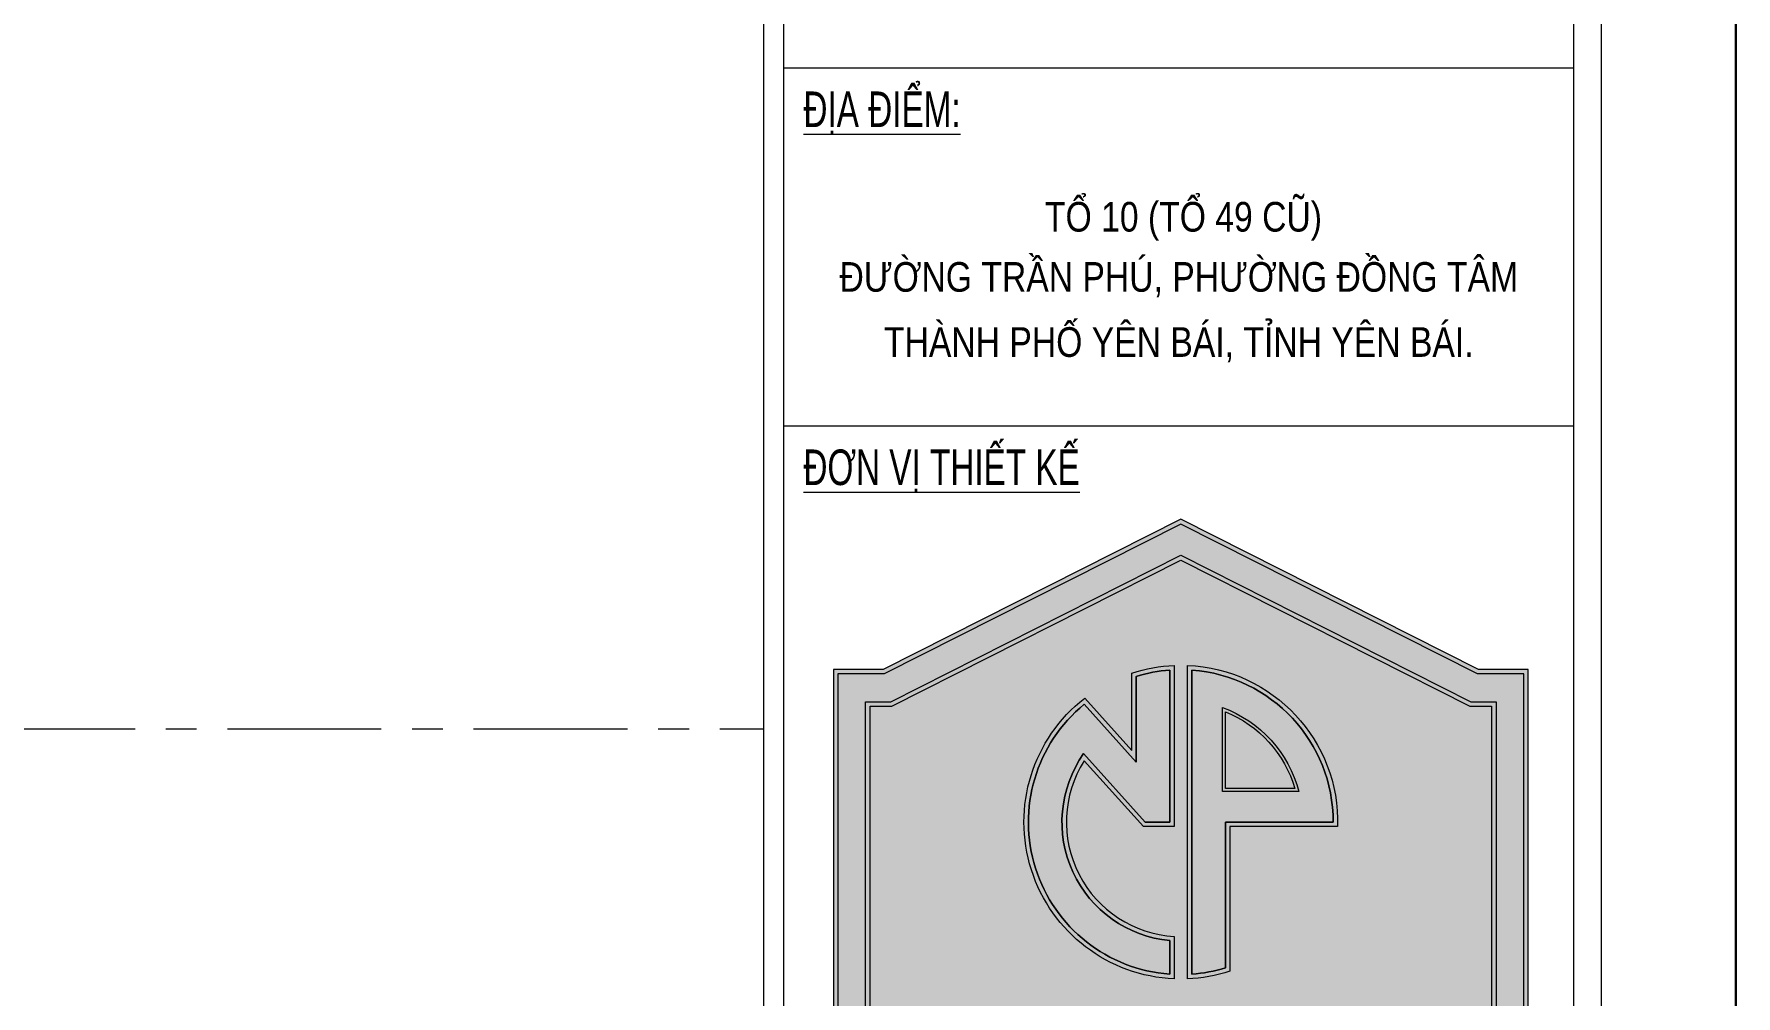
# Model space of a CAD drawing. Header units: millimetres. Extents: x 1832547 to 2001569, y -558009 to -417808.
# Drawn here: x 1936872 to 1943784, y -471366 to -467461 of the extents above; entities that cross this region are included whole.
import ezdxf
from ezdxf.enums import TextEntityAlignment as Align

# ---------------------------------------------------------------- set-up
doc = ezdxf.new("R2010")
doc.units = ezdxf.units.MM
doc.header["$MEASUREMENT"] = 0
doc.linetypes.add('CENTER', pattern=[2, 1.25, -0.25, 0.25, -0.25])
doc.layers.get('0').update_dxf_attribs({"linetype": 'CONTINUOUS'})
doc.layers.get('DEFPOINTS').update_dxf_attribs({"linetype": 'CONTINUOUS'})
for name, color, linetype, lineweight in [('CA. TUONG', 30, 'CONTINUOUS', 30), ('CA.thay 145', 145, 'CONTINUOUS', 18), ('CA.tim 67', 67, 'CENTER', 9), ('NP-HATCH', 251, 'CONTINUOUS', 15)]:
    doc.layers.add(name, color=color, linetype=linetype, lineweight=lineweight)
doc.styles.add('VH01-VNAVANTH', font='Vhavan.ttf', dxfattribs={"width": 0.8})

# ---------------------------------------------------------------- blocks, each defined once
blk = doc.blocks.new('A$C2d76a15f')
at = {"true_color": 0xf67c37}
h = blk.add_hatch(color=30, dxfattribs=at)
h.dxf.hatch_style = 1
h.paths.add_polyline_path([(26594.47951325135, 11499.10161519989, 0.3930660674406394), (26118.45207761937, 12011.07757274849), (26118.45207761937, 10987.12565765128, 0.05605035453505971), (26231.22985539715, 11008.19836458345), (26231.22985539715, 11499.10161519988)], flags=0)
h.paths.add_polyline_path([(26221.22985539715, 11601.87939297766), (26221.22985539715, 11885.01925934406, -0.2472534304731358), (26478.62900041797, 11601.87939297766)], flags=0)
h.paths.add_polyline_path([(26231.22985539715, 11611.87939297766), (26231.22985539715, 11870.47695557818, -0.229223374032432), (26465.4974852702, 11611.87939297766)], flags=0)
h.paths.add_polyline_path([(26043.84028221668, 12011.07757274849, 0.05605035453506133), (25931.0625044389, 11990.00486581633), (25931.06250443881, 11701.3096375427), (25755.5987711003, 11896.00210111944, 0.6775154528713132), (26043.84028221668, 10987.12565765128), (26043.84028221668, 11100.28709304314, -0.5762315156543153), (25753.63939159336, 11729.71830299087), (25961.47930622888, 11499.10161519989), (26043.84028221653, 11499.10161519988)], flags=0)
h.paths.add_polyline_path([(26081.14617991803, 12502.32965086752), (25081.64718966879, 11998.03045040606), (24926.09163411323, 11998.03045040606), (24926.09163411323, 10192.20930646578), (27236.20072572282, 10192.20930646578), (27236.20072572282, 11998.03045040606), (27080.64517016726, 11998.03045040606)])
h.paths.add_polyline_path([(27058.43299744929, 11904.69711707272), (27142.86739238948, 11904.69711707272), (27142.86739238948, 10285.54263979911), (25019.42496744656, 10285.54263979911), (25019.42496744656, 11904.69711707272), (25103.85936238675, 11904.69711707272), (26081.14617991803, 12397.78912167761)], flags=16)
h.paths.add_polyline_path([(27054.86318397676, 11889.69711707272), (27127.86739238948, 11889.69711707272), (27127.86739238948, 10300.54263979911), (25034.42496744656, 10300.54263979911), (25034.42496744656, 11889.69711707272), (25107.42917585927, 11889.69711707272), (26081.14617991803, 12380.98796520066)], flags=0)
h.paths.add_polyline_path([(26609.26653657085, 11484.10161519989), (26246.22985539715, 11484.10161519988), (26246.22985539715, 10997.22165823666, -0.06899691601444842), (26103.45207761937, 10971.23936229782), (26103.45207761937, 12026.96386810196, -0.4101666006631289)], flags=0)
h.paths.add_polyline_path([(26594.47951325135, 11499.10161519989), (26231.22985539715, 11499.10161519988), (26231.22985539715, 11008.19836458345, -0.05605035453505969), (26118.45207761937, 10987.12565765128), (26118.45207761937, 12011.07757274849, -0.3930660674406394)], flags=0)
h.paths.add_polyline_path([(26058.84028221668, 12026.96386810196), (26058.84028221652, 11484.10161519988), (25954.80499969807, 11484.10161519989), (25755.39964407801, 11705.35941701108, 0.5716902962070296), (26058.84028221668, 11114.19184220433), (26058.84028221668, 10971.23936229782, -0.6987435964651451), (25757.28633201178, 11916.53533451979), (25916.06250443882, 11740.35918929057), (25916.0625044389, 12000.98157216312, -0.0689969160144503)], flags=0)
h.paths.add_polyline_path([(26043.84028221668, 12011.07757274849), (26043.84028221653, 11499.10161519988), (25961.47930622888, 11499.10161519989), (25753.63939159336, 11729.71830299087, 0.5762315156543153), (26043.84028221668, 11100.28709304314), (26043.84028221668, 10987.12565765128, -0.6775154528713121), (25755.5987711003, 11896.00210111944), (25931.06250443881, 11701.3096375427), (25931.0625044389, 11990.00486581633, -0.05605035453506133)], flags=0)
at = {"true_color": 0xfffc00}
h = blk.add_hatch(color=2, dxfattribs=at)
h.dxf.hatch_style = 1
h.paths.add_polyline_path([(26465.4974852702, 11611.87939297766, 0.229223374032432), (26231.22985539715, 11870.47695557818), (26231.22985539715, 11611.87939297766)], flags=0)
h.paths.add_polyline_path([(27127.86739238948, 11889.69711707272), (27054.86318397676, 11889.69711707272), (26081.14617991803, 12380.98796520066), (25107.42917585927, 11889.69711707272), (25034.42496744656, 11889.69711707272), (25034.42496744656, 10300.54263979911), (27127.86739238948, 10300.54263979911)])
h.paths.add_polyline_path([(26246.22985539715, 10997.22165823666, -0.06899691601444842), (26103.45207761937, 10971.23936229782), (26103.45207761937, 12026.96386810196, -0.4101666006631288), (26609.26653657085, 11484.10161519989), (26246.22985539715, 11484.10161519988)], flags=16)
h.paths.add_polyline_path([(26231.22985539715, 11008.19836458345, -0.05605035453505969), (26118.45207761937, 10987.12565765128), (26118.45207761937, 12011.07757274849, -0.3930660674406394), (26594.47951325135, 11499.10161519989), (26231.22985539715, 11499.10161519988)], flags=0)
h.paths.add_polyline_path([(26058.84028221668, 11114.19184220433), (26058.84028221668, 10971.23936229782, -0.6987435964651451), (25757.28633201178, 11916.53533451979), (25916.06250443882, 11740.35918929057), (25916.0625044389, 12000.98157216312, -0.06899691601445028), (26058.84028221668, 12026.96386810196), (26058.84028221652, 11484.10161519988), (25954.80499969807, 11484.10161519989), (25755.39964407801, 11705.35941701108, 0.5716902962070296)], flags=16)
h.paths.add_polyline_path([(26478.62900041797, 11601.87939297766), (26221.22985539715, 11601.87939297766), (26221.22985539715, 11885.01925934406, -0.2472534304731359)], flags=0)
h.paths.add_polyline_path([(26465.4974852702, 11611.87939297766), (26231.22985539715, 11611.87939297766), (26231.22985539715, 11870.47695557818, -0.229223374032432)], flags=0)
h.paths.add_polyline_path([(26043.84028221668, 11100.28709304314), (26043.84028221668, 10987.12565765128, -0.6775154528713122), (25755.5987711003, 11896.00210111944), (25931.06250443881, 11701.3096375427), (25931.0625044389, 11990.00486581633, -0.05605035453506133), (26043.84028221668, 12011.07757274849), (26043.84028221653, 11499.10161519988), (25961.47930622888, 11499.10161519989), (25753.63939159336, 11729.71830299087, 0.5762315156543153)], flags=0)
at = {"true_color": 0xf67c37}
h = blk.add_hatch(color=30, dxfattribs=at)
h.dxf.hatch_style = 1
h.paths.add_polyline_path([(26231.22985539715, 11499.10161519988), (26594.47951325135, 11499.10161519989, 0.3930660674406394), (26118.45207761937, 12011.07757274849), (26118.45207761937, 10987.12565765128, 0.05605035453505967), (26231.22985539715, 11008.19836458345)])
h.paths.add_polyline_path([(26221.22985539715, 11601.87939297766), (26221.22985539715, 11885.01925934406, -0.2472534304731359), (26478.62900041797, 11601.87939297766)], flags=16)
h.paths.add_polyline_path([(26231.22985539715, 11611.87939297766), (26231.22985539715, 11870.47695557818, -0.229223374032432), (26465.4974852702, 11611.87939297766)], flags=0)
h.paths.add_polyline_path([(26043.84028221668, 12011.07757274849, 0.05605035453506133), (25931.0625044389, 11990.00486581633), (25931.06250443881, 11701.3096375427), (25755.5987711003, 11896.00210111944, 0.6775154528713132), (26043.84028221668, 10987.12565765128), (26043.84028221668, 11100.28709304314, -0.5762315156543153), (25753.63939159336, 11729.71830299087), (25961.47930622888, 11499.10161519989), (26043.84028221653, 11499.10161519988)])
at = {"true_color": 0xfffc00}
h = blk.add_hatch(color=2, dxfattribs=at)
h.dxf.hatch_style = 1
h.paths.add_polyline_path([(26465.4974852702, 11611.87939297766, 0.229223374032432), (26231.22985539715, 11870.47695557818), (26231.22985539715, 11611.87939297766)])
at = {"layer": 'NP-HATCH'}
h = blk.add_hatch(color=256, dxfattribs=at)
h.dxf.hatch_style = 1
h.paths.add_polyline_path([(27251.20072572282, 12013.03045040606), (27084.21498363979, 12013.03045040606), (26081.14617991803, 12519.13080734447), (25078.07737619626, 12013.03045040606), (24911.09163411323, 12013.03045040606), (24911.09163411323, 10177.20930646578), (27251.20072572282, 10177.20930646578)])
h.paths.add_polyline_path([(27236.20072572282, 10192.20930646578), (24926.09163411323, 10192.20930646578), (24926.09163411323, 11998.03045040606), (25081.64718966879, 11998.03045040606), (26081.14617991803, 12502.32965086752), (27080.64517016726, 11998.03045040606), (27236.20072572282, 11998.03045040606)], flags=16)
h.paths.add_polyline_path([(27142.86739238948, 10285.54263979911), (25019.42496744656, 10285.54263979911), (25019.42496744656, 11904.69711707272), (25103.85936238675, 11904.69711707272), (26081.14617991803, 12397.78912167761), (27058.43299744929, 11904.69711707272), (27142.86739238948, 11904.69711707272)], flags=0)
h.paths.add_polyline_path([(27127.86739238948, 10300.54263979911), (25034.42496744656, 10300.54263979911), (25034.42496744656, 11889.69711707272), (25107.42917585927, 11889.69711707272), (26081.14617991803, 12380.98796520066), (27054.86318397676, 11889.69711707272), (27127.86739238948, 11889.69711707272)], flags=0)
h.paths.add_polyline_path([(26246.22985539715, 10997.22165823666, -0.06899691601444846), (26103.45207761937, 10971.23936229782), (26103.45207761937, 12026.96386810196, -0.4101666006631289), (26609.26653657085, 11484.10161519989), (26246.22985539715, 11484.10161519988)], flags=0)
h.paths.add_polyline_path([(26231.22985539715, 11008.19836458345, -0.05605035453505969), (26118.45207761937, 10987.12565765128), (26118.45207761937, 12011.07757274849, -0.3930660674406394), (26594.47951325135, 11499.10161519989), (26231.22985539715, 11499.10161519988)], flags=0)
h.paths.add_polyline_path([(26058.84028221668, 10971.23936229782, -0.6987435964651448), (25757.28633201178, 11916.53533451979), (25916.06250443882, 11740.35918929057), (25916.0625044389, 12000.98157216312, -0.06899691601445034), (26058.84028221668, 12026.96386810196), (26058.84028221652, 11484.10161519988), (25954.80499969807, 11484.10161519989), (25755.39964407801, 11705.35941701108, 0.5716902962070296), (26058.84028221668, 11114.19184220433)], flags=0)
h.paths.add_polyline_path([(26043.84028221668, 10987.12565765128, -0.6775154528713118), (25755.5987711003, 11896.00210111944), (25931.06250443881, 11701.3096375427), (25931.0625044389, 11990.00486581633, -0.05605035453506133), (26043.84028221668, 12011.07757274849), (26043.84028221653, 11499.10161519988), (25961.47930622888, 11499.10161519989), (25753.63939159336, 11729.71830299087, 0.5762315156543151), (26043.84028221668, 11100.28709304314)], flags=0)
h.paths.add_polyline_path([(26478.62900041797, 11601.87939297766), (26221.22985539715, 11601.87939297766), (26221.22985539715, 11885.01925934406, -0.2472534304731359)], flags=0)
h.paths.add_polyline_path([(26465.4974852702, 11611.87939297766), (26231.22985539715, 11611.87939297766), (26231.22985539715, 11870.47695557818, -0.229223374032432)], flags=0)
h.paths.add_polyline_path([(26103.45207761937, 12026.96386810196), (26103.45207761937, 10971.23936229782, 0.06899691601444842), (26246.22985539715, 10997.22165823666), (26246.22985539715, 11484.10161519988), (26609.26653657085, 11484.10161519989, 0.4101666006631289)], flags=0)
h.paths.add_polyline_path([(26058.84028221668, 12026.96386810196, 0.06899691601445025), (25916.0625044389, 12000.98157216312), (25916.06250443882, 11740.35918929057), (25757.28633201178, 11916.53533451979, 0.6987435964651468), (26058.84028221668, 10971.23936229782), (26058.84028221668, 11114.19184220433, -0.5716902962070273), (25755.39964407801, 11705.35941701108), (25954.80499969807, 11484.10161519989), (26058.84028221652, 11484.10161519988)], flags=0)
h = blk.add_hatch(color=256, dxfattribs=at)
h.dxf.hatch_style = 1
h.paths.add_polyline_path([(25103.85936238675, 11904.69711707272), (25019.42496744656, 11904.69711707272), (25019.42496744656, 10285.54263979911), (27142.86739238948, 10285.54263979911), (27142.86739238948, 11904.69711707272), (27058.43299744929, 11904.69711707272), (26081.14617991803, 12397.78912167761)])
h.paths.add_polyline_path([(27127.86739238948, 11889.69711707272), (27054.86318397676, 11889.69711707272), (26081.14617991803, 12380.98796520066), (25107.42917585927, 11889.69711707272), (25034.42496744656, 11889.69711707272), (25034.42496744656, 10300.54263979911), (27127.86739238948, 10300.54263979911)], flags=16)
h.paths.add_polyline_path([(26058.84028221668, 12026.96386810196), (26058.84028221652, 11484.10161519988), (25954.80499969807, 11484.10161519989), (25755.39964407801, 11705.35941701108, 0.5716902962070296), (26058.84028221668, 11114.19184220433), (26058.84028221668, 10971.23936229782, -0.6987435964651451), (25757.28633201178, 11916.53533451979), (25916.06250443882, 11740.35918929057), (25916.0625044389, 12000.98157216312, -0.06899691601445028)], flags=0)
h.paths.add_polyline_path([(26103.45207761937, 12026.96386810196, -0.4101666006631288), (26609.26653657085, 11484.10161519989), (26246.22985539715, 11484.10161519988), (26246.22985539715, 10997.22165823666, -0.06899691601444842), (26103.45207761937, 10971.23936229782)], flags=0)
h.paths.add_polyline_path([(26043.84028221668, 12011.07757274849), (26043.84028221653, 11499.10161519988), (25961.47930622888, 11499.10161519989), (25753.63939159336, 11729.71830299087, 0.5762315156543153), (26043.84028221668, 11100.28709304314), (26043.84028221668, 10987.12565765128, -0.6775154528713122), (25755.5987711003, 11896.00210111944), (25931.06250443881, 11701.3096375427), (25931.0625044389, 11990.00486581633, -0.05605035453506135)], flags=0)
h.paths.add_polyline_path([(26118.45207761937, 12011.07757274849, -0.3930660674406394), (26594.47951325135, 11499.10161519989), (26231.22985539715, 11499.10161519988), (26231.22985539715, 11008.19836458345, -0.05605035453505968), (26118.45207761937, 10987.12565765128)], flags=0)
h.paths.add_polyline_path([(26221.22985539715, 11885.01925934406, -0.247253430473136), (26478.62900041797, 11601.87939297766), (26221.22985539715, 11601.87939297766)], flags=0)
h.paths.add_polyline_path([(26231.22985539715, 11870.47695557818, -0.229223374032432), (26465.4974852702, 11611.87939297766), (26231.22985539715, 11611.87939297766)], flags=0)
h = blk.add_hatch(color=256, dxfattribs=at)
h.dxf.hatch_style = 1
h.paths.add_polyline_path([(26103.45207761937, 12026.96386810196), (26103.45207761937, 10971.23936229782, 0.06899691601444842), (26246.22985539715, 10997.22165823666), (26246.22985539715, 11484.10161519988), (26609.26653657085, 11484.10161519989, 0.4101666006631289)])
h.paths.add_polyline_path([(26118.45207761937, 12011.07757274849), (26118.45207761937, 10987.12565765128, 0.05605035453505965), (26231.22985539715, 11008.19836458345), (26231.22985539715, 11499.10161519988), (26594.47951325135, 11499.10161519989, 0.3930660674406394)], flags=16)
h.paths.add_polyline_path([(26221.22985539715, 11885.01925934406, -0.247253430473136), (26478.62900041797, 11601.87939297766), (26221.22985539715, 11601.87939297766)], flags=0)
h.paths.add_polyline_path([(26231.22985539715, 11870.47695557818, -0.2292233740324321), (26465.4974852702, 11611.87939297766), (26231.22985539715, 11611.87939297766)], flags=0)
h.paths.add_polyline_path([(26058.84028221668, 12026.96386810196, 0.06899691601445025), (25916.0625044389, 12000.98157216312), (25916.06250443882, 11740.35918929057), (25757.28633201178, 11916.53533451979, 0.6987435964651451), (26058.84028221668, 10971.23936229782), (26058.84028221668, 11114.19184220433, -0.5716902962070296), (25755.39964407801, 11705.35941701108), (25954.80499969807, 11484.10161519989), (26058.84028221652, 11484.10161519988)])
h.paths.add_polyline_path([(26043.84028221668, 11100.28709304314, -0.5762315156543153), (25753.63939159336, 11729.71830299087), (25961.47930622888, 11499.10161519989), (26043.84028221653, 11499.10161519988), (26043.84028221668, 12011.07757274849, 0.05605035453506132), (25931.0625044389, 11990.00486581633), (25931.06250443881, 11701.3096375427), (25755.5987711003, 11896.00210111944, 0.6775154528713122), (26043.84028221668, 10987.12565765128)], flags=16)
h = blk.add_hatch(color=256, dxfattribs=at)
h.dxf.hatch_style = 1
h.paths.add_polyline_path([(26221.22985539715, 11885.01925934406), (26221.22985539715, 11601.87939297766), (26478.62900041797, 11601.87939297766, 0.2472534304731358)])
h.paths.add_polyline_path([(26231.22985539715, 11870.47695557818), (26231.22985539715, 11611.87939297766), (26465.4974852702, 11611.87939297766, 0.229223374032432)], flags=16)
at = {"color": 4, "linetype": 'Continuous', "lineweight": 18}
blk.add_line((27498.47177620605, 452.5398463322053), (27498.47177620605, 19312.80984569415), dxfattribs=at)
at = {"linetype": 'Continuous', "lineweight": 18, "ltscale": 100}
for p, q in [((24676.75177632621, 545.7098463290749), (24676.75177632621, 19219.63984569728)), ((24743.30177632347, 545.7098463290749), (24743.30177632347, 19219.63984569728))]:
    blk.add_line(p, q, dxfattribs=at)
for p, q in [((27405.30177621031, 545.7098463290749), (27405.30177621031, 19219.63984569728)), ((24743.30177632347, 14039.2449196056), (27405.30177621031, 14039.2449196056)), ((24743.30177632347, 12833.82525733698), (27405.30177621031, 12833.82525733698))]:
    blk.add_line(p, q)
for points in [[(27251.20072572282, 12013.03045040606), (27084.21498363979, 12013.03045040606), (26081.14617991803, 12519.13080734447), (25078.07737619626, 12013.03045040606), (24911.09163411323, 12013.03045040606), (24911.09163411323, 10177.20930646578), (27251.20072572282, 10177.20930646578)], [(27236.20072572282, 11998.03045040606), (27080.64517016726, 11998.03045040606), (26081.14617991803, 12502.32965086752), (25081.64718966879, 11998.03045040606), (24926.09163411323, 11998.03045040606), (24926.09163411323, 10192.20930646578), (27236.20072572282, 10192.20930646578)], [(27142.86739238948, 10285.54263979911), (25019.42496744656, 10285.54263979911), (25019.42496744656, 11904.69711707272), (25103.85936238675, 11904.69711707272), (26081.14617991803, 12397.78912167761), (27058.43299744929, 11904.69711707272), (27142.86739238948, 11904.69711707272)], [(27127.86739238948, 10300.54263979911), (25034.42496744656, 10300.54263979911), (25034.42496744656, 11889.69711707272), (25107.42917585927, 11889.69711707272), (26081.14617991803, 12380.98796520066), (27054.86318397676, 11889.69711707272), (27127.86739238948, 11889.69711707272)]]:
    blk.add_lwpolyline(points, close=True)
for points in [[(26058.84028221668, 10971.23936229782, -0.6987435964651451), (25757.28633201178, 11916.53533451979), (25916.06250443882, 11740.35918929057), (25916.0625044389, 12000.98157216312, -0.06899691601445027), (26058.84028221668, 12026.96386810196), (26058.84028221652, 11484.10161519988), (25954.80499969807, 11484.10161519989), (25755.39964407801, 11705.35941701108, 0.5716902962070296), (26058.84028221668, 11114.19184220433)], [(26043.84028221668, 12011.07757274849, 0.05605035453506132), (25931.0625044389, 11990.00486581633), (25931.06250443881, 11701.3096375427), (25755.5987711003, 11896.00210111944, 0.6775154528713131), (26043.84028221668, 10987.12565765128), (26043.84028221668, 11100.28709304314, -0.5762315156543151), (25753.63939159336, 11729.71830299087), (25961.47930622888, 11499.10161519989), (26043.84028221653, 11499.10161519988)], [(26043.84028221668, 10987.12565765128, -0.6775154528713122), (25755.5987711003, 11896.00210111944), (25931.06250443881, 11701.3096375427), (25931.0625044389, 11990.00486581633, -0.05605035453506133), (26043.84028221668, 12011.07757274849), (26043.84028221653, 11499.10161519988), (25961.47930622888, 11499.10161519989), (25753.63939159336, 11729.71830299087, 0.5762315156543151), (26043.84028221668, 11100.28709304314)], [(26609.26653657085, 11484.10161519989), (26246.22985539715, 11484.10161519988), (26246.22985539715, 10997.22165823666, -0.06899691601444843), (26103.45207761937, 10971.23936229782), (26103.45207761937, 12026.96386810196, -0.4101666006631288)], [(26118.45207761937, 12011.07757274849), (26118.45207761937, 10987.12565765128, 0.05605035453505968), (26231.22985539715, 11008.19836458345), (26231.22985539715, 11499.10161519988), (26594.47951325135, 11499.10161519989, 0.3930660674406394)], [(26594.47951325135, 11499.10161519989), (26231.22985539715, 11499.10161519988), (26231.22985539715, 11008.19836458345, -0.05605035453505967), (26118.45207761937, 10987.12565765128), (26118.45207761937, 12011.07757274849, -0.3930660674406394)], [(26478.62900041797, 11601.87939297766), (26221.22985539715, 11601.87939297766), (26221.22985539715, 11885.01925934406, -0.2472534304731359)], [(26231.22985539715, 11611.87939297766), (26231.22985539715, 11870.47695557818, -0.229223374032432), (26465.4974852702, 11611.87939297766)], [(26465.4974852702, 11611.87939297766), (26231.22985539715, 11611.87939297766), (26231.22985539715, 11870.47695557818, -0.229223374032432)]]:
    blk.add_lwpolyline(points, format="xyb", close=True)
at = {"layer": 'DEFPOINTS', "ltscale": 600}
for p, q in [((-0.0003083094488829374, -0.0001536530908197165), (-0.0003083094488829374, 19765.34984567884)), ((27950.99969050125, 19765.34984567884), (27950.99969050125, -0.0001536530908197165))]:
    blk.add_line(p, q, dxfattribs=at)
at = {"color": 140, "linetype": 'Continuous', "lineweight": 18, "style": 'VH01-VNAVANTH', "width": 0.7}
for s, p in [('%%u§Þa §iÓm:', (24809.85177632049, 13839.59491961235)), ('%%u®¬n vÞ thiÕt kÕ', (24809.85177632049, 12634.17525734373))]:
    blk.add_text(s, height=119.7899999959554, dxfattribs=at).set_placement(p)
at = {"color": 140, "linetype": 'Continuous', "lineweight": 18, "style": 'VH01-VNAVANTH', "width": 0.8500000000205542}
for s, p in [(' tæ 10 (tæ 49 cò)', (26074.30177626689, 13487.59193365042)), ('®\xadêng trÇn phó, ph\xadêng ®ång t©m', (26074.30177626689, 13285.14061689888)), ('thµnh phè yªn b¸i, tØnh yªn b¸i.', (26074.30177626689, 13065.81845372621))]:
    blk.add_text(s, height=99.82499999081483, dxfattribs=at).set_placement(p, align=Align.CENTER)
blk = doc.blocks.new('ỬT54')
at = {"layer": 'CA.tim 67', "ltscale": 500}
blk.add_line((1911657.268446233, -470281.8305133226), (1939836.286510009, -470281.8305133226), dxfattribs=at)

msp = doc.modelspace()

# ---------------------------------------------------------------- block references
at = {"layer": 'CA. TUONG'}
msp.add_blockref('ỬT54', (0, 0), dxfattribs=at)
at = {"layer": 'CA.thay 145', "xscale": 1.205715468216754, "yscale": 1.205715468216754, "zscale": 1.205715468216754}
for p in [(1910083.145187947, -484525.0283744851), (1943784.097866906, -484525.0283744851)]:
    msp.add_blockref('A$C2d76a15f', p, dxfattribs=at)

doc.saveas('drawing.dxf')
